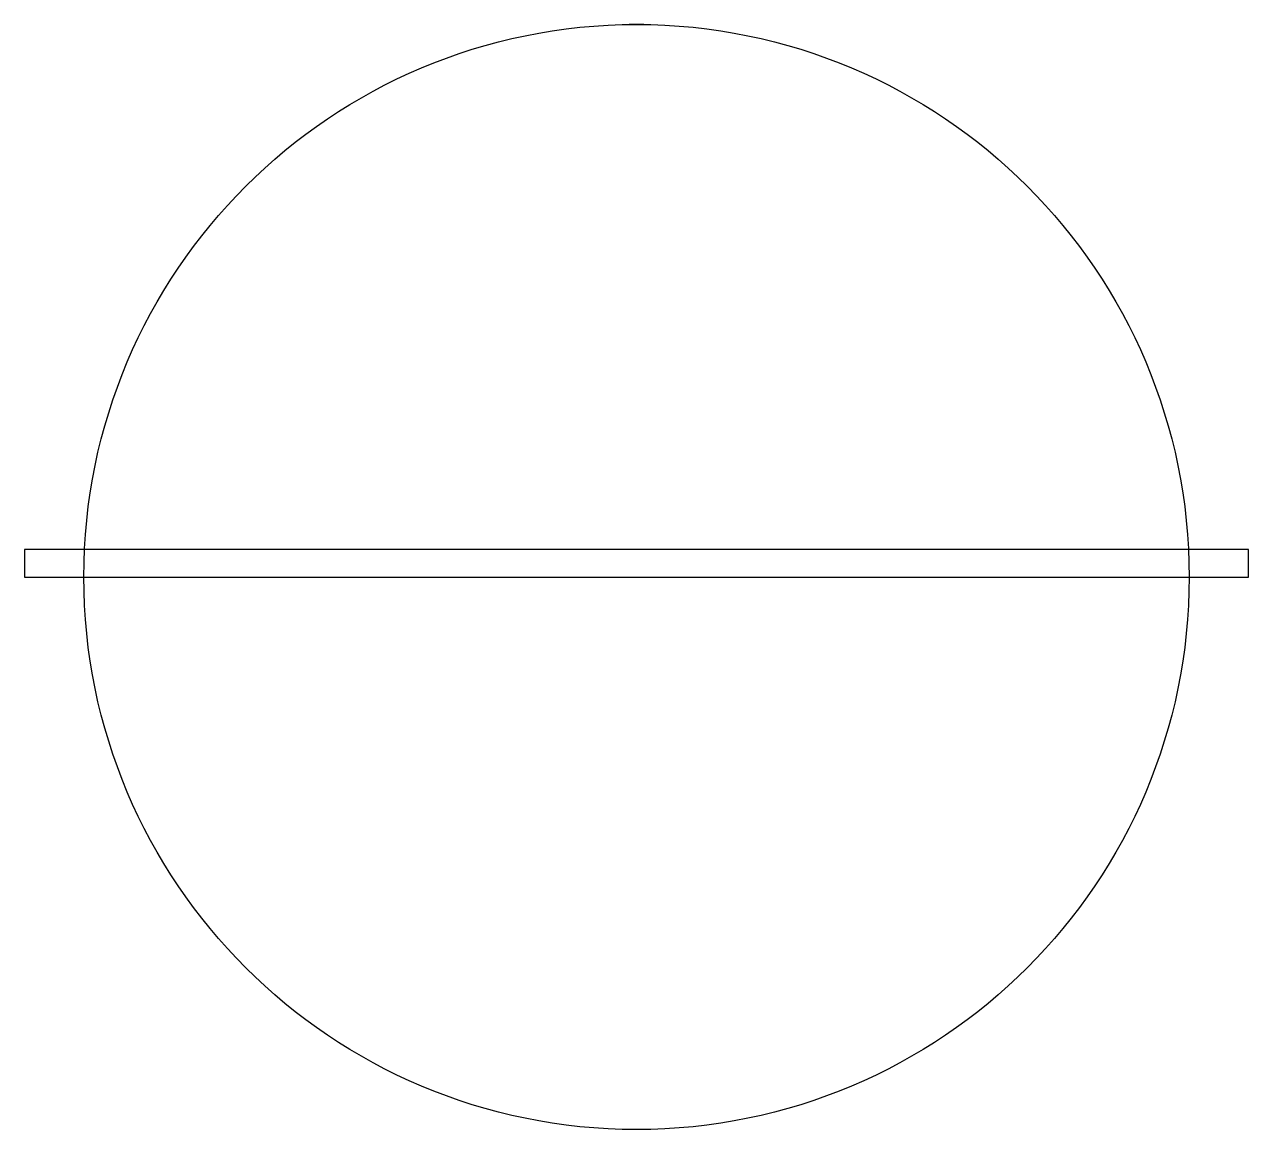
# Model space of a CAD drawing. Header units: inches. Extents: x -10.5 to 10.5, y -9.5 to 9.5.
import ezdxf

# ---------------------------------------------------------------- set-up
doc = ezdxf.new("R2010")
doc.units = ezdxf.units.IN
doc.layers.get('0').update_dxf_attribs({"linetype": 'CONTINUOUS'})

msp = doc.modelspace()

# ---------------------------------------------------------------- linework, layer by layer
for p, q in [((0.125, 9.47), (-0.125, 9.47)), ((-10.487, 0.47), (-10.487, 0)), ((10.487, 0.47), (-10.487, 0.47)), ((10.487, 0), (10.487, 0.47)), ((-10.487, 0), (10.487, 0))]:
    msp.add_line(p, q)
msp.add_circle((0, 0), 9.47)

doc.saveas('drawing.dxf')
